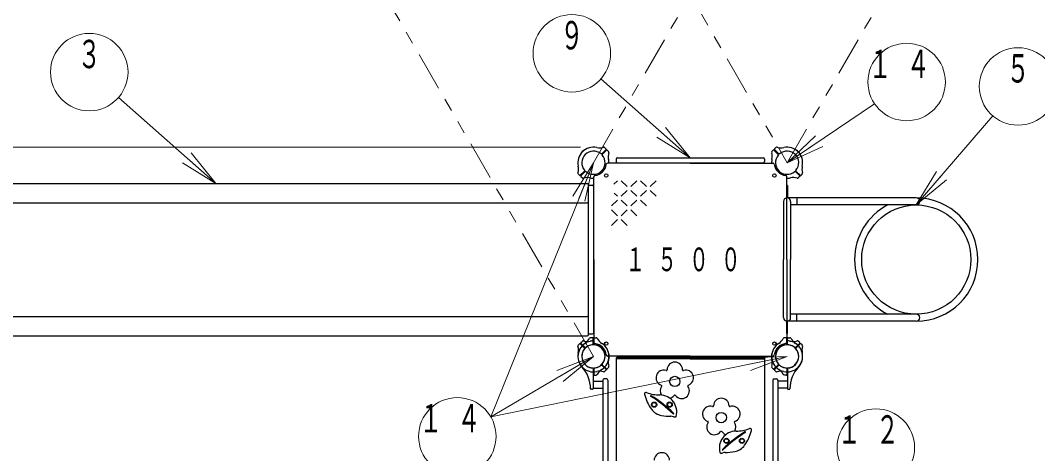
# Model space of a CAD drawing. Units: millimetres on the paper, scale 1:50. Extents: x -365 to 0, y -594 to 257.
# Drawn here: x -280.3 to -201.5, y 160.6 to 194.2 of the extents above; entities that cross this region are included whole.
import ezdxf
from ezdxf.enums import TextEntityAlignment as Align

# ---------------------------------------------------------------- set-up
doc = ezdxf.new("R2010")
doc.units = ezdxf.units.MM
doc.linetypes.add('USER3', pattern=[8, 3, -1, 1, -1, 1, -1])
doc.layers.add('1_50', color=7, linetype='Continuous', lineweight=25)
doc.styles.add('ＭＳ ゴシック', font='')
doc.styles.get('ＭＳ ゴシック').set_extended_font_data('MS Gothic')

msp = doc.modelspace()

# ---------------------------------------------------------------- linework, layer by layer
at = {"layer": '1_50', "linetype": 'USER3', "lineweight": 13}
for p, q in [((-237.564, 211.959), (-220.92, 183.131)), ((-235.92, 183.131), (-226.602, 199.272)), ((-220.92, 183.131), (-211.602, 199.272)), ((-235.92, 168.131), (-252.564, 196.959))]:
    msp.add_line(p, q, dxfattribs=at)
at = {"layer": '1_50', "lineweight": 13}
for p, q in [((-228.42, 183.511), (-235.341, 189.62)), ((-265.15, 181.531), (-272.706, 188.17)), ((-220.92, 183.131), (-214.152, 187.703)), ((-210.92, 179.859), (-204.993, 186.761)), ((-228.42, 183.511), (-230.669, 185.496)), ((-230.339, 185.871), (-228.42, 183.511)), ((-220.92, 183.131), (-218.714, 185.225)), ((-228.42, 183.511), (-231, 185.121)), ((-220.92, 183.131), (-218.434, 184.81)), ((-218.154, 184.396), (-220.92, 183.131)), ((-236.92, 184.331), (-345.3, 184.331)), ((-267.074, 183.887), (-265.15, 181.531)), ((-265.15, 181.531), (-267.734, 183.135)), ((-265.15, 181.531), (-267.404, 183.511)), ((-235.92, 183.131), (-243.874, 163.458)), ((-237.508, 180.537), (-235.92, 183.131)), ((-235.92, 183.131), (-237.045, 180.35)), ((-235.92, 183.131), (-236.581, 180.162)), ((-210.92, 179.859), (-209.345, 182.461)), ((-210.92, 179.859), (-208.966, 182.135)), ((-234.335, 181.462), (-234.068, 181.729)), ((-233.318, 181.279), (-233.768, 181.729)), ((-233.018, 181.279), (-232.568, 181.729)), ((-231.818, 181.279), (-232.268, 181.729)), ((-231.518, 181.279), (-231.068, 181.729)), ((-208.587, 181.809), (-210.92, 179.859)), ((-234.068, 180.529), (-234.308, 180.768)), ((-233.768, 180.529), (-233.318, 180.979)), ((-232.568, 180.529), (-233.018, 180.979)), ((-232.268, 180.529), (-231.818, 180.979)), ((-231.068, 180.529), (-231.518, 180.979)), ((-234.518, 179.779), (-234.068, 180.229)), ((-233.318, 179.779), (-233.768, 180.229)), ((-233.018, 179.779), (-232.568, 180.229)), ((-231.818, 179.779), (-232.268, 180.229)), ((-234.068, 179.029), (-234.518, 179.479)), ((-233.768, 179.029), (-233.318, 179.479)), ((-232.568, 179.029), (-233.018, 179.479)), ((-234.518, 178.279), (-234.068, 178.729)), ((-233.318, 178.279), (-233.768, 178.729)), ((-235.92, 168.131), (-243.874, 163.458)), ((-220.92, 168.131), (-243.874, 163.458)), ((-238.76, 167.042), (-235.92, 168.131)), ((-235.92, 168.131), (-238.507, 166.611)), ((-235.92, 168.131), (-238.254, 166.18)), ((-223.96, 168.022), (-220.92, 168.131)), ((-220.92, 168.131), (-223.86, 167.533)), ((-220.92, 168.131), (-223.76, 167.043))]:
    msp.add_line(p, q, dxfattribs=at)
at = {"layer": '1_50'}
for p, q in [((-236.898, 183.826), (-236.901, 183.829)), ((-236.616, 184.109), (-236.618, 184.111)), ((-220.225, 184.109), (-220.223, 184.111)), ((-219.942, 183.826), (-219.94, 183.829)), ((-234.17, 183.411), (-234.17, 183.231)), ((-234.07, 183.511), (-222.77, 183.511)), ((-234.07, 183.131), (-222.77, 183.131)), ((-222.67, 183.411), (-222.67, 183.231)), ((-293.9, 181.531), (-236.4, 181.531)), ((-236.3, 169.831), (-236.3, 181.431)), ((-236.24, 181.381), (-235.98, 181.381)), ((-235.92, 181.321), (-235.92, 169.941)), ((-220.888, 181.371), (-220.952, 181.371)), ((-220.952, 181.371), (-220.952, 180.401)), ((-220.888, 181.371), (-220.888, 180.401)), ((-210.92, 180.403), (-220.92, 180.403)), ((-220.16, 180.403), (-220.16, 179.859)), ((-293.9, 180.031), (-236.4, 180.031)), ((-221.192, 180.131), (-221.192, 175.631)), ((-220.648, 180.131), (-220.648, 175.631)), ((-210.92, 179.859), (-220.648, 179.859)), ((-221.192, 177.428), (-221.192, 175.631)), ((-220.648, 177.716), (-220.648, 175.631)), ((-221.192, 171.131), (-221.192, 175.631)), ((-220.648, 171.131), (-220.648, 175.631)), ((-293.9, 171.231), (-236.4, 171.231)), ((-210.92, 171.403), (-220.648, 171.403)), ((-220.16, 170.859), (-220.16, 171.403)), ((-220.952, 169.891), (-220.952, 170.861)), ((-210.92, 170.859), (-220.92, 170.859)), ((-220.888, 169.891), (-220.888, 170.861)), ((-293.9, 169.731), (-236.4, 169.731)), ((-236.24, 169.881), (-235.98, 169.881)), ((-220.888, 169.891), (-220.952, 169.891)), ((-234.737, 168.331), (-234.734, 168.331)), ((-234.737, 167.931), (-234.734, 167.931)), ((-234.17, 168.027), (-234.17, 153.082)), ((-228.42, 168.027), (-234.17, 168.027)), ((-228.42, 167.934), (-234.17, 167.934)), ((-228.42, 168.131), (-234.07, 168.131)), ((-234.07, 168.131), (-234.07, 168.041)), ((-228.42, 168.041), (-234.07, 168.041)), ((-228.42, 168.131), (-222.77, 168.131)), ((-228.42, 168.041), (-222.77, 168.041)), ((-228.42, 168.027), (-222.67, 168.027)), ((-228.42, 167.934), (-222.67, 167.934)), ((-222.77, 168.131), (-222.77, 168.041)), ((-222.67, 168.027), (-222.67, 153.082)), ((-222.104, 168.331), (-222.107, 168.331)), ((-222.104, 167.931), (-222.107, 167.931)), ((-236.898, 167.436), (-236.901, 167.434)), ((-236.616, 167.153), (-236.618, 167.151)), ((-220.225, 167.153), (-220.223, 167.151)), ((-219.942, 167.436), (-219.94, 167.434)), ((-235.19, 166.281), (-235.19, 154.981)), ((-234.91, 166.381), (-235.09, 166.381)), ((-234.81, 166.281), (-234.81, 154.981)), ((-222.03, 166.281), (-222.03, 154.981)), ((-221.93, 166.381), (-221.75, 166.381)), ((-221.65, 166.281), (-221.65, 154.981)), ((-235.95, 166.203), (-235.19, 166.203)), ((-235.95, 165.659), (-235.19, 165.659)), ((-220.89, 166.203), (-221.65, 166.203)), ((-220.89, 165.659), (-221.65, 165.659))]:
    msp.add_line(p, q, dxfattribs=at)
at = {"layer": '1_50', "color": 2}
for p, q in [((-235.279, 183.815), (-234.946, 184.148)), ((-235.236, 183.773), (-234.903, 184.106)), ((-234.947, 184.206), (-235.053, 184.305)), ((-234.846, 184.105), (-234.746, 183.998)), ((-221.995, 184.105), (-222.094, 183.998)), ((-221.604, 183.773), (-221.938, 184.106)), ((-221.562, 183.815), (-221.895, 184.148)), ((-221.894, 184.206), (-221.788, 184.305)), ((-236.995, 182.157), (-237.102, 182.272)), ((-236.604, 182.489), (-236.938, 182.156)), ((-236.562, 182.447), (-236.895, 182.114)), ((-236.894, 182.056), (-236.779, 181.949)), ((-220.279, 182.447), (-219.946, 182.114)), ((-220.236, 182.489), (-219.903, 182.156)), ((-219.947, 182.056), (-220.062, 181.949)), ((-219.846, 182.157), (-219.738, 182.272)), ((-235.992, 169.58), (-236.137, 169.575)), ((-235.95, 169.068), (-235.95, 169.54)), ((-235.89, 169.068), (-235.89, 169.54)), ((-235.849, 169.58), (-235.692, 169.574)), ((-220.992, 169.58), (-221.149, 169.574)), ((-220.95, 169.068), (-220.95, 169.54)), ((-220.89, 169.068), (-220.89, 169.54)), ((-220.849, 169.58), (-220.703, 169.575)), ((-236.995, 169.105), (-237.102, 168.99)), ((-236.604, 168.773), (-236.938, 169.106)), ((-236.562, 168.815), (-236.895, 169.148)), ((-236.894, 169.206), (-236.779, 169.313)), ((-220.279, 168.815), (-219.946, 169.148)), ((-220.236, 168.773), (-219.903, 169.106)), ((-219.947, 169.206), (-220.062, 169.313)), ((-219.846, 169.105), (-219.738, 168.99)), ((-235.95, 167.194), (-235.95, 165.622)), ((-235.89, 167.194), (-235.89, 166.722)), ((-235.279, 167.447), (-234.946, 167.114)), ((-235.236, 167.489), (-234.903, 167.156)), ((-234.947, 167.056), (-235.053, 166.957)), ((-234.846, 167.157), (-234.746, 167.264)), ((-221.995, 167.157), (-222.094, 167.264)), ((-221.604, 167.489), (-221.938, 167.156)), ((-221.562, 167.447), (-221.895, 167.114)), ((-221.894, 167.056), (-221.788, 166.957)), ((-220.95, 167.194), (-220.95, 166.722)), ((-220.89, 167.194), (-220.89, 165.622)), ((-235.849, 166.683), (-235.703, 166.688)), ((-220.992, 166.683), (-221.137, 166.688)), ((-235.992, 165.582), (-236.097, 165.588)), ((-220.848, 165.582), (-220.743, 165.588))]:
    msp.add_line(p, q, dxfattribs=at)
at = {"layer": '1_50', "color": 4}
for p, q in [((-228.42, 183.101), (-234.828, 183.101)), ((-228.42, 183.101), (-222.013, 183.101)), ((-235.89, 175.631), (-235.89, 182.039)), ((-220.95, 175.631), (-220.95, 182.039)), ((-235.89, 175.631), (-235.89, 169.223)), ((-220.95, 175.631), (-220.95, 169.223)), ((-228.42, 168.161), (-234.828, 168.161)), ((-228.42, 168.161), (-222.013, 168.161))]:
    msp.add_line(p, q, dxfattribs=at)
at = {"layer": '1_50', "lineweight": 13}
for centre in [(-237.59, 191.605), (-274.96, 190.15), (-211.666, 189.382), (-203.039, 189.037), (-246.46, 161.938), (-214.051, 161.07)]:
    msp.add_circle(centre, 3, dxfattribs=at)
at = {"layer": '1_50'}
for centre, radius in [((-234.93, 182.141), 0.13), ((-221.91, 182.141), 0.13), ((-210.92, 175.631), 4.228), ((-234.93, 169.121), 0.13), ((-221.91, 169.121), 0.13), ((-231.22, 164.391), 0.2), ((-231.22, 164.391), 0.16), ((-230.02, 164.391), 0.2), ((-230.02, 164.391), 0.16), ((-225.62, 161.591), 0.2), ((-225.62, 161.591), 0.16), ((-224.42, 161.591), 0.2), ((-224.42, 161.591), 0.16)]:
    msp.add_circle(centre, radius, dxfattribs=at)
at = {"layer": '1_50', "color": 94}
for centre in [(-229.62, 166.191), (-226.02, 163.391)]:
    msp.add_circle(centre, 0.4, dxfattribs=at)
at = {"layer": '1_50', "color": 2}
for centre, radius, start, end in [((-235.92, 183.131), 1.2, 135, 192.27281), ((-235.92, 183.131), 0.9, 135, 220.72934), ((-235.92, 183.131), 1.2, 77.72719, 135), ((-235.92, 183.131), 0.9, 49.27066, 135), ((-235.453, 185.281), 1, 257.72719, 287.54116), ((-235.307, 183.843), 0.04, 229.27066, 315), ((-235.92, 183.131), 0.9, 315, 40.72934), ((-235.208, 183.744), 0.04, 135, 220.72934), ((-235.121, 184.232), 0.1, 47, 107.54116), ((-234.974, 184.177), 0.04, 315, 47), ((-234.875, 184.078), 0.04, 43, 135), ((-233.771, 183.599), 1, 162.45884, 192.27281), ((-234.819, 183.93), 0.1, 342.45884, 43), ((-222.021, 183.93), 0.1, 137, 197.54116), ((-223.07, 183.599), 1, 347.72719, 17.54116), ((-221.966, 184.078), 0.04, 45, 137), ((-221.867, 184.177), 0.04, 133, 225), ((-220.92, 183.131), 0.9, 139.27066, 225), ((-221.719, 184.232), 0.1, 72.45884, 133), ((-221.388, 185.281), 1, 252.45884, 282.27281), ((-221.633, 183.744), 0.04, 319.27066, 45), ((-221.534, 183.843), 0.04, 225, 310.72934), ((-220.92, 183.131), 0.9, 45, 130.72934), ((-220.92, 183.131), 1.2, 45, 102.27281), ((-220.92, 183.131), 0.9, 319.27066, 45), ((-220.92, 183.131), 1.2, 347.72719, 45), ((-238.07, 182.663), 1, 342.45884, 12.27281), ((-235.92, 183.131), 1.2, 358.56746, 12.27281), ((-220.92, 183.131), 1.2, 167.72719, 181.43254), ((-218.771, 182.663), 1, 167.72719, 197.54116), ((-237.021, 182.332), 0.1, 162.45884, 223), ((-236.966, 182.185), 0.04, 223, 315), ((-236.867, 182.086), 0.04, 135, 227), ((-236.388, 180.981), 1, 77.72719, 107.54116), ((-236.633, 182.518), 0.04, 315, 40.72934), ((-236.534, 182.419), 0.04, 49.27066, 135), ((-235.92, 183.131), 0.9, 229.27066, 315), ((-220.92, 183.131), 0.9, 225, 310.72934), ((-220.453, 180.981), 1, 72.45884, 102.27281), ((-220.307, 182.419), 0.04, 45, 130.72934), ((-220.208, 182.518), 0.04, 139.27066, 225), ((-219.974, 182.086), 0.04, 313, 45), ((-219.875, 182.185), 0.04, 225, 317), ((-219.819, 182.332), 0.1, 317, 17.54116), ((-236.719, 182.03), 0.1, 227, 287.54116), ((-235.92, 183.131), 1.2, 257.72719, 271.43254), ((-220.92, 183.131), 1.2, 268.56746, 282.27281), ((-220.121, 182.03), 0.1, 252.45884, 313), ((-237.11, 169.982), 1, 302.72719, 332.54116), ((-236.134, 169.475), 0.1, 92, 152.54116), ((-236.134, 169.475), 0.1, 92, 152.54116), ((-235.99, 169.54), 0.04, 360, 92), ((-235.85, 169.54), 0.04, 88, 180), ((-235.707, 169.475), 0.1, 27.45884, 88), ((-234.731, 169.982), 1, 207.45883, 237.2728), ((-222.11, 169.982), 1, 302.72719, 332.54116), ((-221.134, 169.475), 0.1, 92, 152.54116), ((-220.99, 169.54), 0.04, 0, 92), ((-220.85, 169.54), 0.04, 88, 180), ((-220.707, 169.475), 0.1, 27.45884, 88), ((-220.707, 169.475), 0.1, 27.45884, 88), ((-219.731, 169.982), 1, 207.45884, 237.27281), ((-237.021, 168.93), 0.1, 137, 197.54116), ((-235.92, 168.131), 1.2, 122.72719, 180), ((-238.07, 168.599), 1, 347.72719, 17.54116), ((-236.966, 169.078), 0.04, 45, 137), ((-236.867, 169.177), 0.04, 133, 225), ((-235.92, 168.131), 0.9, 94.27066, 180), ((-235.92, 168.131), 0.9, 139.27066, 225), ((-236.719, 169.232), 0.1, 72.45884, 133), ((-236.388, 170.281), 1, 252.45884, 282.27281), ((-236.633, 168.744), 0.04, 319.27066, 45), ((-236.534, 168.843), 0.04, 225, 310.72934), ((-235.92, 168.131), 0.9, 45, 130.72934), ((-235.92, 168.131), 1.2, 88.56746, 102.27281), ((-235.99, 169.068), 0.04, 274.27066, 360), ((-235.85, 169.068), 0.04, 180, 265.72934), ((-235.92, 168.131), 0.9, 360, 85.72934), ((-235.92, 168.131), 0.9, 319.27066, 45), ((-235.92, 168.131), 1.2, 360, 57.2728), ((-220.92, 168.131), 1.2, 122.72719, 180), ((-220.92, 168.131), 0.9, 94.27066, 180), ((-220.92, 168.131), 0.9, 135, 220.72934), ((-220.92, 168.131), 0.9, 49.27066, 135), ((-220.99, 169.068), 0.04, 274.27066, 0), ((-220.92, 168.131), 1.2, 77.72719, 91.43254), ((-220.85, 169.068), 0.04, 180, 265.72934), ((-220.92, 168.131), 0.9, 0, 85.72934), ((-220.453, 170.281), 1, 257.72719, 287.54116), ((-220.307, 168.843), 0.04, 229.27066, 315), ((-220.92, 168.131), 0.9, 315, 40.72934), ((-220.92, 168.131), 1.2, 0, 57.2728), ((-220.208, 168.744), 0.04, 135, 220.72934), ((-220.121, 169.232), 0.1, 47, 107.54116), ((-219.974, 169.177), 0.04, 315, 47), ((-219.875, 169.078), 0.04, 43, 135), ((-218.771, 168.599), 1, 162.45884, 192.27281), ((-219.819, 168.93), 0.1, 342.45884, 43), ((-235.92, 168.131), 1.2, 167.72719, 225), ((-235.92, 168.131), 1.2, 180, 222.21724), ((-235.92, 168.131), 0.9, 180, 265.72934), ((-235.92, 168.131), 0.9, 274.27066, 360), ((-235.92, 168.131), 1.2, 302.72719, 360), ((-233.771, 167.663), 1, 167.72719, 197.54116), ((-235.92, 168.131), 1.2, 347.72719, 1.43254), ((-220.92, 168.131), 1.2, 178.56746, 192.27281), ((-220.92, 168.131), 1.2, 180, 237.27281), ((-223.07, 167.663), 1, 342.45884, 12.27281), ((-220.92, 168.131), 0.9, 180, 265.72934), ((-220.92, 168.131), 0.9, 274.27066, 0), ((-220.92, 168.131), 1.2, 315, 12.27281), ((-220.92, 168.131), 1.2, 317.78276, 0), ((-238.735, 165.578), 2.6, 1.08415, 42.21724), ((-235.92, 168.131), 1.2, 225, 282.27281), ((-235.92, 168.131), 0.9, 225, 310.72934), ((-235.99, 167.194), 0.04, 360, 85.72934), ((-235.85, 167.194), 0.04, 94.27066, 180), ((-234.731, 166.28), 1, 122.72719, 152.54116), ((-235.307, 167.419), 0.04, 45, 130.72934), ((-235.208, 167.518), 0.04, 139.27066, 225), ((-234.974, 167.086), 0.04, 313, 45), ((-234.875, 167.185), 0.04, 225, 317), ((-234.819, 167.332), 0.1, 317, 17.54116), ((-222.021, 167.332), 0.1, 162.45884, 223), ((-221.966, 167.185), 0.04, 223, 315), ((-221.867, 167.086), 0.04, 135, 227), ((-221.633, 167.518), 0.04, 315, 40.72934), ((-222.11, 166.28), 1, 27.45884, 57.2728), ((-221.534, 167.419), 0.04, 49.27066, 135), ((-220.92, 168.131), 0.9, 229.27066, 315), ((-220.92, 168.131), 1.2, 257.72719, 315), ((-220.99, 167.194), 0.04, 0, 85.72934), ((-220.85, 167.194), 0.04, 94.27066, 180), ((-218.106, 165.578), 2.6, 137.78276, 178.91585), ((-235.85, 166.722), 0.04, 180, 272), ((-235.707, 166.788), 0.1, 272, 332.54116), ((-235.453, 165.981), 1, 72.45884, 102.27281), ((-235.121, 167.03), 0.1, 252.45884, 313), ((-221.719, 167.03), 0.1, 227, 287.54116), ((-221.388, 165.981), 1, 77.72719, 107.54116), ((-221.134, 166.788), 0.1, 207.45884, 268), ((-220.99, 166.722), 0.04, 268, 0), ((-236.095, 165.628), 0.04, 181.08415, 267), ((-235.99, 165.622), 0.04, 267, 360), ((-220.85, 165.622), 0.04, 180, 273), ((-220.746, 165.628), 0.04, 273, 358.91585)]:
    msp.add_arc(centre, radius, start, end, dxfattribs=at)
at = {"layer": '1_50'}
for centre, radius, start, end in [((-236.887, 183.843), 0.02, 143.62693, 225), ((-235.92, 183.131), 1.22, 135, 143.62693), ((-235.92, 183.131), 1.22, 126.37307, 135), ((-236.632, 184.097), 0.02, 45, 126.37307), ((-220.209, 184.097), 0.02, 53.62693, 135), ((-220.92, 183.131), 1.22, 45, 53.62693), ((-220.92, 183.131), 1.22, 36.37307, 45), ((-219.954, 183.843), 0.02, 315, 36.37307), ((-235.92, 183.131), 1, 276.78718, 353.21282), ((-234.07, 183.411), 0.1, 90, 180), ((-234.07, 183.231), 0.1, 180, 270), ((-222.77, 183.411), 0.1, 0, 90), ((-222.77, 183.231), 0.1, 270, 0), ((-220.92, 183.131), 1, 186.78718, 263.21282), ((-236.4, 181.431), 0.1, 0, 90), ((-236.24, 181.321), 0.06, 90, 180), ((-235.98, 181.321), 0.06, 0, 90), ((-220.92, 180.131), 0.272, 0, 180), ((-210.92, 175.631), 4.772, 270, 90), ((-210.92, 180.131), 0.272, 270, 90), ((-236.4, 180.131), 0.1, 270, 0), ((-210.92, 175.631), 4.772, 117.62496, 242.37504), ((-236.4, 171.131), 0.1, 0, 90), ((-220.92, 171.131), 0.272, 180, 0), ((-210.92, 171.131), 0.272, 270, 90), ((-236.4, 169.831), 0.1, 270, 0), ((-236.24, 169.941), 0.06, 180, 270), ((-235.98, 169.941), 0.06, 270, 0), ((-235.92, 168.131), 1, 6.78718, 83.21282), ((-220.92, 168.131), 1, 96.78718, 173.21282), ((-234.734, 168.311), 0.02, 8.62692, 90), ((-234.734, 167.951), 0.02, 270, 351.37307), ((-235.92, 168.131), 1.22, 360, 8.62692), ((-235.92, 168.131), 1.22, 351.37307, 360), ((-220.92, 168.131), 1.22, 171.37307, 180), ((-220.92, 168.131), 1.22, 180, 188.62693), ((-222.107, 168.311), 0.02, 90, 171.37307), ((-222.107, 167.951), 0.02, 188.62693, 270), ((-236.887, 167.419), 0.02, 135, 216.37307), ((-235.92, 168.131), 1.22, 216.37307, 225), ((-235.92, 168.131), 1.22, 225, 233.62693), ((-236.632, 167.165), 0.02, 233.62693, 315), ((-220.209, 167.165), 0.02, 225, 306.37307), ((-220.92, 168.131), 1.22, 306.37307, 315), ((-220.92, 168.131), 1.22, 315, 323.62693), ((-219.954, 167.419), 0.02, 323.62693, 45), ((-235.09, 166.281), 0.1, 90, 180), ((-234.91, 166.281), 0.1, 360, 90), ((-221.93, 166.281), 0.1, 90, 180), ((-221.75, 166.281), 0.1, 0, 90)]:
    msp.add_arc(centre, radius, start, end, dxfattribs=at)
at = {"layer": '1_50', "color": 4}
for centre, start, end in [((-234.828, 183.001), 90, 173.21282), ((-222.013, 183.001), 6.78718, 90), ((-235.79, 182.039), 96.78718, 180), ((-221.05, 182.039), 0, 83.21282), ((-235.79, 169.223), 180, 263.21282), ((-221.05, 169.223), 276.78718, 0), ((-234.828, 168.261), 186.78718, 270), ((-222.013, 168.261), 270, 353.21282)]:
    msp.add_arc(centre, 0.1, start, end, dxfattribs=at)
at = {"layer": '1_50', "color": 94}
for centre, radius, start, end in [((-230.476, 166.469), 0.6, 72.72399, 251.27601), ((-230.28, 167.099), 0.06, 252.72399, 359.27601), ((-229.62, 167.091), 0.6, 0.72399, 179.27601), ((-228.96, 167.099), 0.06, 180.72399, 287.27601), ((-228.764, 166.469), 0.6, 288.72399, 107.27601), ((-230.149, 165.463), 0.6, 144.72399, 213.05432), ((-230.688, 165.844), 0.06, 324.72399, 71.27601), ((-229.091, 165.463), 0.6, 216.72399, 35.27601), ((-228.553, 165.844), 0.06, 108.72399, 215.27601), ((-231.853, 165.224), 0.117, 69.36349, 194.98423), ((-228.489, 166.124), 3.6, 194.98423, 215.2836), ((-230.754, 168.141), 3, 249.36349, 269.78482), ((-231.467, 165.06), 0.03, 58.25756, 238.25756), ((-236.728, 156.556), 9.97, 45.61463, 58.25756), ((-236.728, 156.556), 10.03, 45.61463, 58.25756), ((-230.77, 163.841), 1.3, 344.12443, 89.78482), ((-230.149, 165.463), 0.6, 285.04362, 323.27601), ((-229.62, 165.068), 0.06, 36.72399, 143.27601), ((-226.02, 164.291), 0.6, 0.72399, 179.27601), ((-230.448, 164.738), 1.2, 215.2836, 259.87603), ((-226.876, 163.669), 0.6, 72.72399, 251.27601), ((-226.68, 164.299), 0.06, 252.72399, 359.27601), ((-225.36, 164.299), 0.06, 180.72399, 287.27601), ((-225.164, 163.669), 0.6, 288.72399, 107.27601), ((-229.956, 167.494), 4, 259.87603, 270.41019), ((-229.923, 162.894), 0.6, 71.2258, 90.41019), ((-229.733, 163.703), 0.03, 225.61463, 45.61463), ((-229.601, 163.841), 0.4, 251.2258, 273.92895), ((-229.578, 163.502), 0.06, 273.92895, 344.12443), ((-227.088, 163.044), 0.06, 324.72399, 71.27601), ((-224.952, 163.044), 0.06, 108.72399, 215.27601), ((-226.549, 162.663), 0.6, 144.72399, 323.27601), ((-224.87, 161.041), 1.3, 90.21518, 195.87557), ((-226.02, 162.268), 0.06, 36.72399, 143.27601), ((-225.491, 162.663), 0.6, 216.72399, 254.95638), ((-218.913, 153.756), 10.03, 121.74244, 134.38537), ((-225.491, 162.663), 0.6, 326.94568, 35.27601), ((-224.886, 165.341), 3, 270.21518, 290.63651), ((-227.152, 163.324), 3.6, 324.7164, 345.01578), ((-224.174, 162.26), 0.03, 301.74244, 121.74244), ((-223.788, 162.424), 0.117, 345.01578, 110.63651), ((-218.913, 153.756), 9.97, 121.74244, 134.38537), ((-225.908, 160.903), 0.03, 134.38537, 314.38537), ((-225.685, 164.694), 4, 269.58981, 280.12397), ((-225.193, 161.938), 1.2, 280.12397, 324.7164), ((-230.62, 160.073), 0.6, 0.72399, 179.27601), ((-226.063, 160.702), 0.06, 195.87557, 266.07105), ((-226.04, 161.041), 0.4, 266.07105, 288.7742), ((-225.718, 160.094), 0.6, 89.58981, 108.7742)]:
    msp.add_arc(centre, radius, start, end, dxfattribs=at)

# ---------------------------------------------------------------- texts
at = {"layer": '1_50', "style": 'ＭＳ ゴシック', "width": 0.6}
for s, p in [('９', (-237.59, 194.105)), ('３', (-274.96, 192.65)), ('５', (-203.039, 191.537))]:
    msp.add_text(s, height=2.199, dxfattribs=at).set_placement(p, align=Align.TOP_CENTER)
at = {"layer": '1_50', "style": 'ＭＳ ゴシック'}
for s, insert, char_height, attachment_point in [('\\T1.64;\\W0.6;１４', (-211.666, 191.882), 2.199, 2), ('\\T1.64;\\W0.6;１５００', (-233.42, 175.631), 1.833, 4), ('\\T1.64;\\W0.6;１４', (-246.46, 164.438), 2.199, 2), ('\\T1.64;\\W0.6;１２', (-214.051, 163.57), 2.199, 2)]:
    msp.add_mtext(s, dxfattribs=dict(at, insert=insert, char_height=char_height, attachment_point=attachment_point))

doc.saveas('drawing.dxf')
